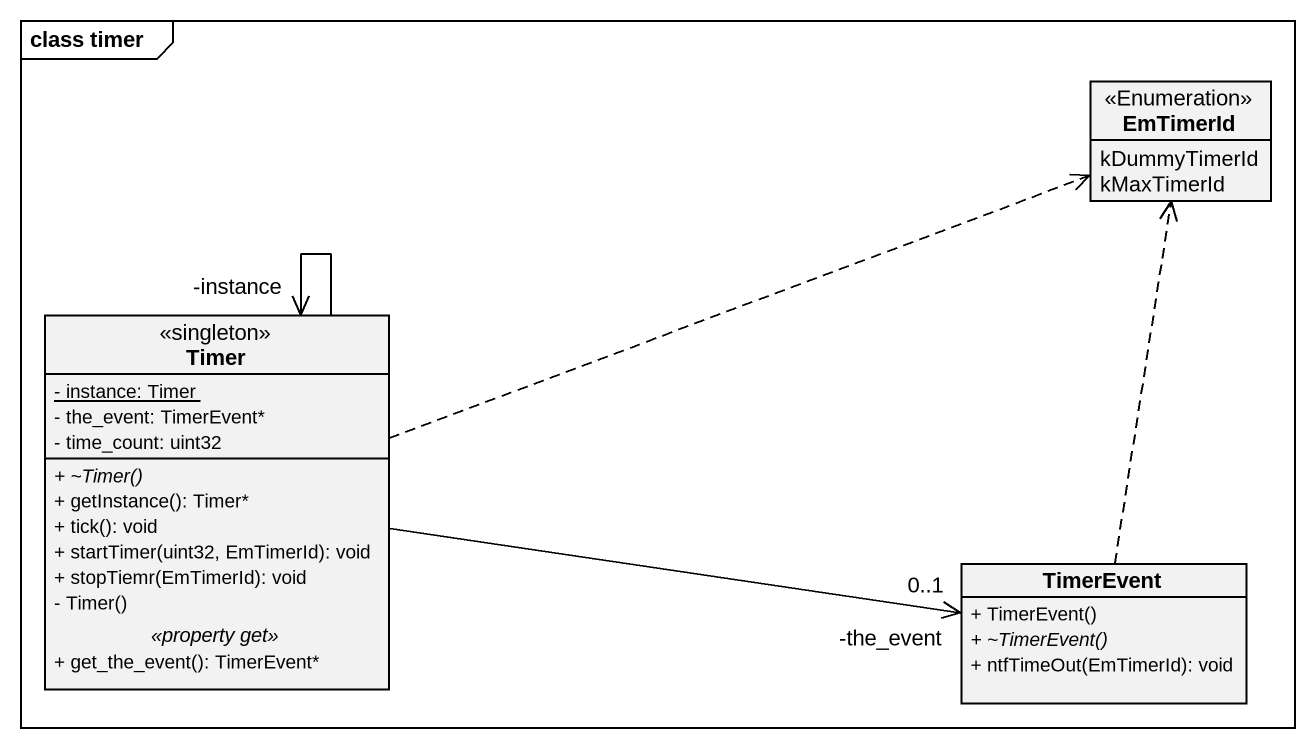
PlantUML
@startuml
mainframe class timer
hide circle
hide empty members
skinparam classAttributeIconSize 0
enum EmTimerId <<Enumeration>> {
  kDummyTimerId
  kMaxTimerId
}
class Timer <<singleton>> {
  {static} - instance: Timer
  - the_event: TimerEvent*
  - time_count: uint32
  --
  {abstract} + ~Timer()
  + getInstance(): Timer*
  + tick(): void
  + startTimer(uint32, EmTimerId): void
  + stopTiemr(EmTimerId): void
  - Timer()
  .. <<property get>> ..
  + get_the_event(): TimerEvent*
}
class TimerEvent {
  + TimerEvent()
  {abstract} + ~TimerEvent()
  + ntfTimeOut(EmTimerId): void
}
Timer .right.> EmTimerId
Timer --> "-instance" Timer
Timer -right-> "-the_event\n0..1" TimerEvent
TimerEvent .up.> EmTimerId
@enduml
